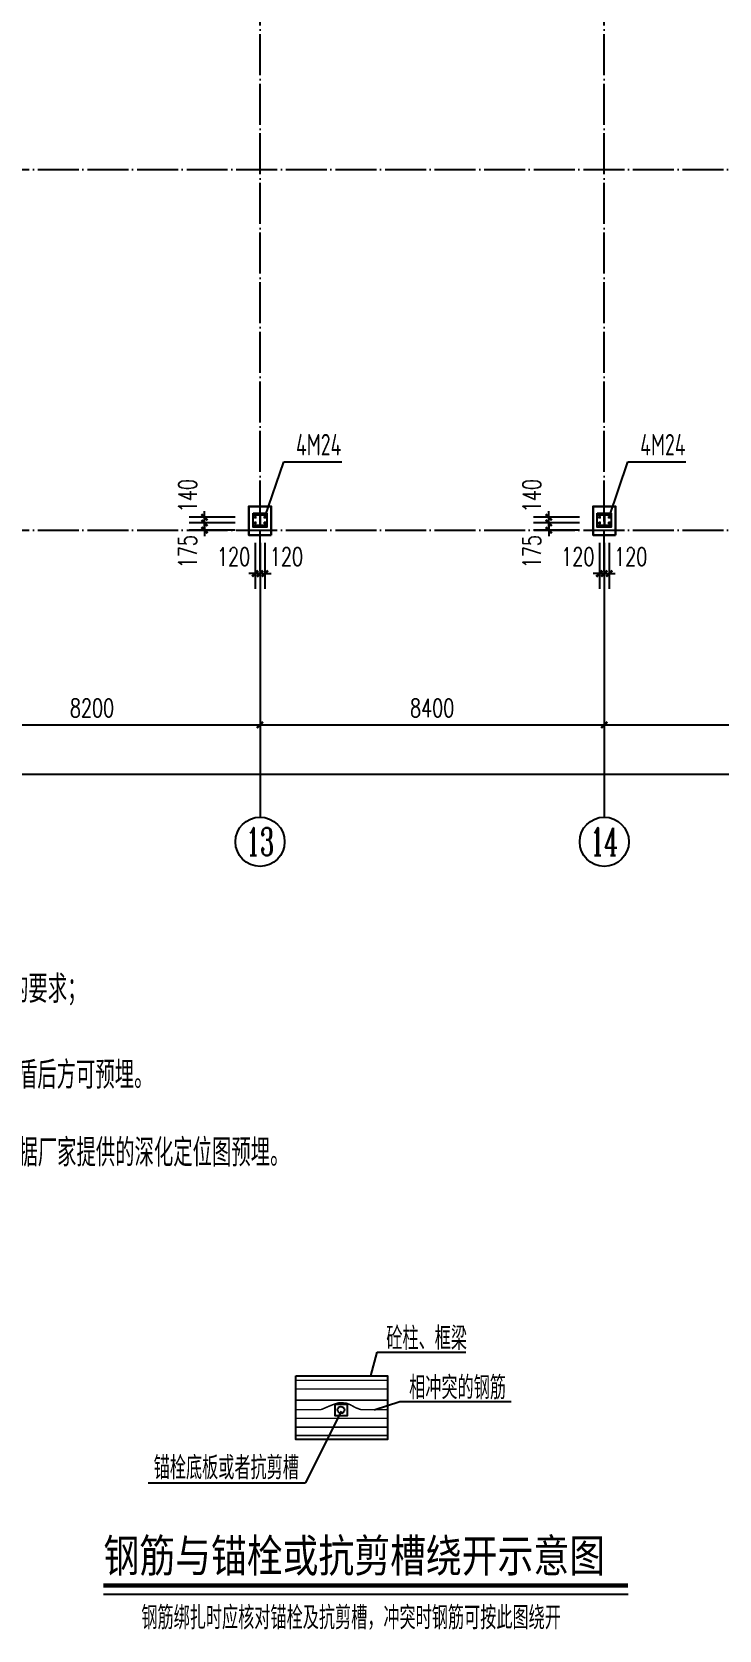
# Model space of a CAD drawing. Extents: x 712773 to 1022356, y -298958 to 209542.
# Drawn here: x 973425 to 990192, y -48545 to -9565 of the extents above; entities that cross this region are included whole.
import ezdxf
from ezdxf.enums import TextEntityAlignment as Align

# ---------------------------------------------------------------- set-up
doc = ezdxf.new("R2010")
doc.units = 0
doc.header["$LTSCALE"] = 500
doc.header["$MEASUREMENT"] = 0
doc.linetypes.add('DOTE', pattern=[2.42, 2, -0.2, 0.02, -0.2])
doc.layers.get('0').update_dxf_attribs({"linetype": 'CONTINUOUS'})
doc.layers.get('DEFPOINTS').update_dxf_attribs({"linetype": 'CONTINUOUS'})
doc.layers.add('0S-柱-线', color=50, linetype='CONTINUOUS', lineweight=30)
doc.layers.add('10', color=7, linetype='CONTINUOUS', lineweight=18)
for name, color, linetype in [('AXIS', 3, 'CONTINUOUS'), ('AXIS_TEXT', 7, 'CONTINUOUS'), ('DIM_LEAD', 3, 'CONTINUOUS'), ('DIM_SYMB', 3, 'CONTINUOUS'), ('DOTE', 1, 'DOTE'), ('PUB_DIM', 3, 'CONTINUOUS'), ('PUB_TEXT', 7, 'CONTINUOUS'), ('SHUOMING', 7, 'CONTINUOUS'), ('钢架', 7, 'CONTINUOUS')]:
    doc.layers.add(name, color=color, linetype=linetype)
doc.styles.add('-宋体', font='', dxfattribs={"width": 0.8})
doc.styles.add('_TCH_AXIS', font='COMPLEX', dxfattribs={"bigfont": 'GBCBIG'})
doc.styles.add('_TCH_DIM_T3', font='SIMPLEX', dxfattribs={"width": 0.705882, "bigfont": 'GBCBIG'})
doc.styles.add('COMPLEX', font='COMPLEX')
doc.styles.add('TSSD_Dimension', font='Tssdeng.shx', dxfattribs={"width": 0.7, "bigfont": 'hztxt.shx'})
doc.styles.add('TSSD_Rein', font='tssdeng.shx', dxfattribs={"width": 0.7, "bigfont": 'hztxt.shx'})
doc.styles.get('-宋体').set_extended_font_data('SimSun')
doc.dimstyles.new('_TCH_ARCH&&150', dxfattribs={"dimtxt": 446.25, "dimasz": 150, "dimexe": 375, "dimexo": 450, "dimgap": 189.375, "dimtad": 1, "dimdec": 0, "dimzin": 0, "dimdsep": 46, "dimtxsty": '_TCH_DIM_T3', "dimblk": 'ARCHTICK', "dimcen": 0.09, "dimclrt": 7, "dimazin": 2, "dimtfac": 1, "dimtdec": 0, "dimtix": 1, "dimtmove": 2, "dimatfit": 3, "dimfxl": 0, "dimtolj": 1, "dimtzin": 0, "dimarcsym": 0})

# ---------------------------------------------------------------- blocks, each defined once
blk = doc.blocks.new('awtgagwega')
for p, q in [((1003747, -386358), (1003817, -386358)), ((1003747, -386498), (1003817, -386498)), ((1003782, -386323), (1003782, -386393)), ((1003782, -386463), (1003782, -386533)), ((1003987, -386358), (1004057, -386358)), ((1003987, -386498), (1004057, -386498)), ((1004022, -386323), (1004022, -386393)), ((1004022, -386463), (1004022, -386533))]:
    blk.add_line(p, q)
at = {"layer": '10', "color": 1}
for centre in [(1003782, -386358), (1003782, -386498), (1004022, -386358), (1004022, -386498)]:
    blk.add_circle(centre, 13, dxfattribs=at)
at = {"layer": '钢架', "color": 4}
for p, q in [((1003752, -386283), (1004052, -386283)), ((1003752, -386297), (1003752, -386283)), ((1004052, -386283), (1004052, -386297)), ((1003752, -386297), (1004052, -386297)), ((1004052, -386559), (1003752, -386559)), ((1003752, -386573), (1003752, -386559)), ((1004052, -386573), (1003752, -386573)), ((1003898, -386297), (1003898, -386559)), ((1003906, -386297), (1003906, -386559)), ((1004052, -386559), (1004052, -386573))]:
    blk.add_line(p, q, dxfattribs=at)
at = {"layer": '钢架'}
blk.add_lwpolyline([(1003732, -386258), (1004072, -386258), (1004072, -386598), (1003732, -386598)], close=True, dxfattribs=at)
blk = doc.blocks.new('_ArchTick')
at = {"color": 0, "linetype": 'ByBlock', "const_width": 0.4}
blk.add_lwpolyline([(-0.5, -0.5), (0.5, 0.5)], dxfattribs=at)
blk = doc.blocks.new('*D532')
at = {"layer": 'AXIS', "color": 0, "lineweight": -2, "transparency": 16777216}
for p, q in [((928591, -23167), (928591, -28042)), ((1004191, -23167), (1004191, -28042)), ((928591, -27667), (1004191, -27667))]:
    blk.add_line(p, q, dxfattribs=at)
at = {"layer": 'DEFPOINTS', "color": 0, "transparency": 16777216}
for p in [(928591, -22717), (1004191, -22717), (1004191, -27667)]:
    blk.add_point(p, dxfattribs=at)
at = {"layer": 'AXIS', "color": 0, "lineweight": -2, "transparency": 16777216, "xscale": 150, "yscale": 150, "zscale": 150, "rotation": 180}
blk.add_blockref('_ArchTick', (928591, -27667), dxfattribs=at)
at = {"layer": 'AXIS', "color": 0, "lineweight": -2, "transparency": 16777216, "xscale": 150, "yscale": 150, "zscale": 150}
blk.add_blockref('_ArchTick', (1004191, -27667), dxfattribs=at)
at = {"layer": 'AXIS', "color": 7, "transparency": 16777216, "insert": (966391, -27255), "char_height": 446.2, "attachment_point": 5, "style": '_TCH_DIM_T3'}
blk.add_mtext('\\A1;75600', dxfattribs=at)
blk = doc.blocks.new('*D539')
at = {"layer": 'AXIS', "color": 0, "lineweight": -2, "transparency": 16777216}
for p, q in [((970791, -23167), (970791, -26842)), ((978991, -23167), (978991, -26842)), ((970791, -26467), (978991, -26467))]:
    blk.add_line(p, q, dxfattribs=at)
at = {"layer": 'DEFPOINTS', "color": 0, "transparency": 16777216}
for p in [(970791, -22717), (978991, -22717), (978991, -26467)]:
    blk.add_point(p, dxfattribs=at)
at = {"layer": 'AXIS', "color": 0, "lineweight": -2, "transparency": 16777216, "xscale": 150, "yscale": 150, "zscale": 150, "rotation": 180}
blk.add_blockref('_ArchTick', (970791, -26467), dxfattribs=at)
at = {"layer": 'AXIS', "color": 0, "lineweight": -2, "transparency": 16777216, "xscale": 150, "yscale": 150, "zscale": 150}
blk.add_blockref('_ArchTick', (978991, -26467), dxfattribs=at)
at = {"layer": 'AXIS', "color": 7, "transparency": 16777216, "insert": (974891, -26055), "char_height": 446.2, "attachment_point": 5, "style": '_TCH_DIM_T3'}
blk.add_mtext('\\A1;8200', dxfattribs=at)
blk = doc.blocks.new('*D540')
at = {"layer": 'AXIS', "color": 0, "lineweight": -2, "transparency": 16777216}
for p, q in [((978991, -23167), (978991, -26842)), ((987391, -23167), (987391, -26842)), ((978991, -26467), (987391, -26467))]:
    blk.add_line(p, q, dxfattribs=at)
at = {"layer": 'DEFPOINTS', "color": 0, "transparency": 16777216}
for p in [(978991, -22717), (987391, -22717), (987391, -26467)]:
    blk.add_point(p, dxfattribs=at)
at = {"layer": 'AXIS', "color": 0, "lineweight": -2, "transparency": 16777216, "xscale": 150, "yscale": 150, "zscale": 150, "rotation": 180}
blk.add_blockref('_ArchTick', (978991, -26467), dxfattribs=at)
at = {"layer": 'AXIS', "color": 0, "lineweight": -2, "transparency": 16777216, "xscale": 150, "yscale": 150, "zscale": 150}
blk.add_blockref('_ArchTick', (987391, -26467), dxfattribs=at)
at = {"layer": 'AXIS', "color": 7, "transparency": 16777216, "insert": (983191, -26055), "char_height": 446.2, "attachment_point": 5, "style": '_TCH_DIM_T3'}
blk.add_mtext('\\A1;8400', dxfattribs=at)
blk = doc.blocks.new('*D541')
at = {"layer": 'AXIS', "color": 0, "lineweight": -2, "transparency": 16777216}
for p, q in [((987391, -23167), (987391, -26842)), ((995791, -23167), (995791, -26842)), ((987391, -26467), (995791, -26467))]:
    blk.add_line(p, q, dxfattribs=at)
at = {"layer": 'DEFPOINTS', "color": 0, "transparency": 16777216}
for p in [(987391, -22717), (995791, -22717), (995791, -26467)]:
    blk.add_point(p, dxfattribs=at)
at = {"layer": 'AXIS', "color": 0, "lineweight": -2, "transparency": 16777216, "xscale": 150, "yscale": 150, "zscale": 150, "rotation": 180}
blk.add_blockref('_ArchTick', (987391, -26467), dxfattribs=at)
at = {"layer": 'AXIS', "color": 0, "lineweight": -2, "transparency": 16777216, "xscale": 150, "yscale": 150, "zscale": 150}
blk.add_blockref('_ArchTick', (995791, -26467), dxfattribs=at)
at = {"layer": 'AXIS', "color": 7, "transparency": 16777216, "insert": (991591, -26055), "char_height": 446.2, "attachment_point": 5, "style": '_TCH_DIM_T3'}
blk.add_mtext('\\A1;8400', dxfattribs=at)
blk = doc.blocks.new('*D566')
at = {"layer": 'DEFPOINTS', "color": 0, "transparency": 16777216}
for p in [(978871, -21577), (978991, -21577), (978991, -22777)]:
    blk.add_point(p, dxfattribs=at)
at = {"layer": 'PUB_DIM', "color": 0, "lineweight": -2, "transparency": 16777216}
for p, q in [((978871, -22027), (978871, -23152)), ((978991, -22027), (978991, -23152)), ((978871, -22777), (978721, -22777)), ((978871, -22777), (978991, -22777)), ((978991, -22777), (979141, -22777))]:
    blk.add_line(p, q, dxfattribs=at)
at = {"layer": 'PUB_DIM', "color": 0, "lineweight": -2, "transparency": 16777216, "xscale": 150, "yscale": 150, "zscale": 150}
blk.add_blockref('_ArchTick', (978871, -22777), dxfattribs=at)
at = {"layer": 'PUB_DIM', "color": 0, "lineweight": -2, "transparency": 16777216, "xscale": 150, "yscale": 150, "zscale": 150, "rotation": 180}
blk.add_blockref('_ArchTick', (978991, -22777), dxfattribs=at)
at = {"layer": 'PUB_DIM', "color": 7, "transparency": 16777216, "insert": (978346, -22365), "char_height": 446.2, "attachment_point": 5, "style": '_TCH_DIM_T3'}
blk.add_mtext('\\A1;120', dxfattribs=at)
blk = doc.blocks.new('*D567')
at = {"layer": 'DEFPOINTS', "color": 0, "transparency": 16777216}
for p in [(978991, -21577), (979111, -21577), (979111, -22777)]:
    blk.add_point(p, dxfattribs=at)
at = {"layer": 'PUB_DIM', "color": 0, "lineweight": -2, "transparency": 16777216}
for p, q in [((978991, -22027), (978991, -23152)), ((979111, -22027), (979111, -23152)), ((978991, -22777), (978841, -22777)), ((978991, -22777), (979111, -22777)), ((979111, -22777), (979261, -22777))]:
    blk.add_line(p, q, dxfattribs=at)
at = {"layer": 'PUB_DIM', "color": 0, "lineweight": -2, "transparency": 16777216, "xscale": 150, "yscale": 150, "zscale": 150}
blk.add_blockref('_ArchTick', (978991, -22777), dxfattribs=at)
at = {"layer": 'PUB_DIM', "color": 0, "lineweight": -2, "transparency": 16777216, "xscale": 150, "yscale": 150, "zscale": 150, "rotation": 180}
blk.add_blockref('_ArchTick', (979111, -22777), dxfattribs=at)
at = {"layer": 'PUB_DIM', "color": 7, "transparency": 16777216, "insert": (979636, -22365), "char_height": 446.2, "attachment_point": 5, "style": '_TCH_DIM_T3'}
blk.add_mtext('\\A1;120', dxfattribs=at)
blk = doc.blocks.new('*D568')
at = {"layer": 'DEFPOINTS', "color": 0, "transparency": 16777216}
for p in [(977636, -21542), (978836, -21542), (978836, -21717)]:
    blk.add_point(p, dxfattribs=at)
at = {"layer": 'PUB_DIM', "color": 0, "lineweight": -2, "transparency": 16777216}
for p, q in [((977636, -21542), (977636, -21392)), ((978386, -21542), (977261, -21542)), ((978386, -21717), (977261, -21717)), ((977636, -21717), (977636, -21542)), ((977636, -21717), (977636, -21867))]:
    blk.add_line(p, q, dxfattribs=at)
at = {"layer": 'PUB_DIM', "color": 0, "lineweight": -2, "transparency": 16777216, "xscale": 150, "yscale": 150, "zscale": 150}
for p, rotation in [((977636, -21542), 270), ((977636, -21717), 90)]:
    blk.add_blockref('_ArchTick', p, dxfattribs=dict(at, rotation=rotation))
at = {"layer": 'PUB_DIM', "color": 7, "transparency": 16777216, "insert": (977224, -22242), "char_height": 446.2, "attachment_point": 5, "rotation": 90, "style": '_TCH_DIM_T3'}
blk.add_mtext('\\A1;175', dxfattribs=at)
blk = doc.blocks.new('*D569')
at = {"layer": 'DEFPOINTS', "color": 0, "transparency": 16777216}
for p in [(977636, -21402), (978836, -21402), (978836, -21542)]:
    blk.add_point(p, dxfattribs=at)
at = {"layer": 'PUB_DIM', "color": 0, "lineweight": -2, "transparency": 16777216}
for p, q in [((978386, -21402), (977261, -21402)), ((977636, -21402), (977636, -21252)), ((977636, -21542), (977636, -21402)), ((978386, -21542), (977261, -21542)), ((977636, -21542), (977636, -21692))]:
    blk.add_line(p, q, dxfattribs=at)
at = {"layer": 'PUB_DIM', "color": 0, "lineweight": -2, "transparency": 16777216, "xscale": 150, "yscale": 150, "zscale": 150}
for p, rotation in [((977636, -21402), 270), ((977636, -21542), 90)]:
    blk.add_blockref('_ArchTick', p, dxfattribs=dict(at, rotation=rotation))
at = {"layer": 'PUB_DIM', "color": 7, "transparency": 16777216, "insert": (977224, -20877), "char_height": 446.2, "attachment_point": 5, "rotation": 90, "style": '_TCH_DIM_T3'}
blk.add_mtext('\\A1;140', dxfattribs=at)
blk = doc.blocks.new('*D570')
at = {"layer": 'DEFPOINTS', "color": 0, "transparency": 16777216}
for p in [(987271, -21577), (987391, -21577), (987391, -22777)]:
    blk.add_point(p, dxfattribs=at)
at = {"layer": 'PUB_DIM', "color": 0, "lineweight": -2, "transparency": 16777216}
for p, q in [((987271, -22027), (987271, -23152)), ((987391, -22027), (987391, -23152)), ((987271, -22777), (987121, -22777)), ((987271, -22777), (987391, -22777)), ((987391, -22777), (987541, -22777))]:
    blk.add_line(p, q, dxfattribs=at)
at = {"layer": 'PUB_DIM', "color": 0, "lineweight": -2, "transparency": 16777216, "xscale": 150, "yscale": 150, "zscale": 150}
blk.add_blockref('_ArchTick', (987271, -22777), dxfattribs=at)
at = {"layer": 'PUB_DIM', "color": 0, "lineweight": -2, "transparency": 16777216, "xscale": 150, "yscale": 150, "zscale": 150, "rotation": 180}
blk.add_blockref('_ArchTick', (987391, -22777), dxfattribs=at)
at = {"layer": 'PUB_DIM', "color": 7, "transparency": 16777216, "insert": (986746, -22365), "char_height": 446.2, "attachment_point": 5, "style": '_TCH_DIM_T3'}
blk.add_mtext('\\A1;120', dxfattribs=at)
blk = doc.blocks.new('*D571')
at = {"layer": 'DEFPOINTS', "color": 0, "transparency": 16777216}
for p in [(987391, -21577), (987511, -21577), (987511, -22777)]:
    blk.add_point(p, dxfattribs=at)
at = {"layer": 'PUB_DIM', "color": 0, "lineweight": -2, "transparency": 16777216}
for p, q in [((987391, -22027), (987391, -23152)), ((987511, -22027), (987511, -23152)), ((987391, -22777), (987241, -22777)), ((987391, -22777), (987511, -22777)), ((987511, -22777), (987661, -22777))]:
    blk.add_line(p, q, dxfattribs=at)
at = {"layer": 'PUB_DIM', "color": 0, "lineweight": -2, "transparency": 16777216, "xscale": 150, "yscale": 150, "zscale": 150}
blk.add_blockref('_ArchTick', (987391, -22777), dxfattribs=at)
at = {"layer": 'PUB_DIM', "color": 0, "lineweight": -2, "transparency": 16777216, "xscale": 150, "yscale": 150, "zscale": 150, "rotation": 180}
blk.add_blockref('_ArchTick', (987511, -22777), dxfattribs=at)
at = {"layer": 'PUB_DIM', "color": 7, "transparency": 16777216, "insert": (988036, -22365), "char_height": 446.2, "attachment_point": 5, "style": '_TCH_DIM_T3'}
blk.add_mtext('\\A1;120', dxfattribs=at)
blk = doc.blocks.new('*D572')
at = {"layer": 'DEFPOINTS', "color": 0, "transparency": 16777216}
for p in [(986036, -21542), (987236, -21542), (987236, -21717)]:
    blk.add_point(p, dxfattribs=at)
at = {"layer": 'PUB_DIM', "color": 0, "lineweight": -2, "transparency": 16777216}
for p, q in [((986036, -21542), (986036, -21392)), ((986786, -21542), (985661, -21542)), ((986786, -21717), (985661, -21717)), ((986036, -21717), (986036, -21542)), ((986036, -21717), (986036, -21867))]:
    blk.add_line(p, q, dxfattribs=at)
at = {"layer": 'PUB_DIM', "color": 0, "lineweight": -2, "transparency": 16777216, "xscale": 150, "yscale": 150, "zscale": 150}
for p, rotation in [((986036, -21542), 270), ((986036, -21717), 90)]:
    blk.add_blockref('_ArchTick', p, dxfattribs=dict(at, rotation=rotation))
at = {"layer": 'PUB_DIM', "color": 7, "transparency": 16777216, "insert": (985624, -22242), "char_height": 446.2, "attachment_point": 5, "rotation": 90, "style": '_TCH_DIM_T3'}
blk.add_mtext('\\A1;175', dxfattribs=at)
blk = doc.blocks.new('*D573')
at = {"layer": 'DEFPOINTS', "color": 0, "transparency": 16777216}
for p in [(986036, -21402), (987236, -21402), (987236, -21542)]:
    blk.add_point(p, dxfattribs=at)
at = {"layer": 'PUB_DIM', "color": 0, "lineweight": -2, "transparency": 16777216}
for p, q in [((986786, -21402), (985661, -21402)), ((986036, -21402), (986036, -21252)), ((986036, -21542), (986036, -21402)), ((986786, -21542), (985661, -21542)), ((986036, -21542), (986036, -21692))]:
    blk.add_line(p, q, dxfattribs=at)
at = {"layer": 'PUB_DIM', "color": 0, "lineweight": -2, "transparency": 16777216, "xscale": 150, "yscale": 150, "zscale": 150}
for p, rotation in [((986036, -21402), 270), ((986036, -21542), 90)]:
    blk.add_blockref('_ArchTick', p, dxfattribs=dict(at, rotation=rotation))
at = {"layer": 'PUB_DIM', "color": 7, "transparency": 16777216, "insert": (985624, -20877), "char_height": 446.2, "attachment_point": 5, "rotation": 90, "style": '_TCH_DIM_T3'}
blk.add_mtext('\\A1;140', dxfattribs=at)
blk = doc.blocks.new('_AXISO')
blk.add_circle((0, 0), 0.5)
at = {"layer": 'AXIS_TEXT', "style": 'COMPLEX', "width": 1.302083}
blk.add_attdef('A', text='', height=0.56, dxfattribs=at).set_placement((-0.25, -0.28), (0.25, -0.28), align=Align.FIT)

msp = doc.modelspace()

# ---------------------------------------------------------------- linework, layer by layer
at = {"color": 4}
for p, q in [((981692.9, -42343.5), (981850.3, -41764.2)), ((981850.3, -41764.2), (984012.9, -41764.2)), ((980966.9, -43204.1), (980100.6, -44954.6)), ((981779.1, -43170.3), (982406.4, -42968.4)), ((982406.4, -42968.4), (985122.8, -42968.4)), ((976265.2, -44954.6), (980100.6, -44954.6))]:
    msp.add_line(p, q, dxfattribs=at)
at = {"color": 6, "const_width": 37.5}
for points in [[(979862.4, -42455.5), (982103.8, -42455.5)], [(979862.4, -42664.8), (982103.8, -42664.8)], [(979862.4, -42939.4), (982103.8, -42939.4)], [(979862.4, -43170.3), (980479, -43170.3)], [(980479, -43170.3), (980590, -43121.6), (980688.1, -43080.1), (980796, -43038), (980901.7, -43005.4), (980956.3, -42999.4), (981094.1, -43010.3), (981198.6, -43052.2), (981326.8, -43123.4), (981454.4, -43170.3)], [(981454.4, -43170.3), (982103.8, -43170.3)], [(979862.4, -43381), (982103.8, -43381)], [(979862.4, -43595.7), (982103.8, -43595.7)], [(979862.4, -43802.4), (982103.8, -43802.4)]]:
    msp.add_lwpolyline(points, dxfattribs=at)
at = {"color": 4}
for points in [[(979862.4, -42343.5), (982103.8, -42343.5), (982103.8, -43899.6), (979862.4, -43899.6)], [(980827.9, -43038.3), (981113.7, -43038.3), (981113.7, -43316.3), (980827.9, -43316.3)]]:
    msp.add_lwpolyline(points, close=True, dxfattribs=at)
msp.add_circle((980965.9, -43176.1), 82.3, dxfattribs=at)
at = {"layer": '0S-柱-线'}
for points in [[(979266.1, -21837), (979266.1, -21137), (978716.1, -21137), (978716.1, -21837)], [(987666.1, -21837), (987666.1, -21137), (987116.1, -21137), (987116.1, -21837)]]:
    msp.add_lwpolyline(points, close=True, dxfattribs=at)
at = {"layer": 'AXIS'}
for p, q in [((978991.1, -22717), (978991.1, -28717)), ((987391.1, -22717), (987391.1, -28717))]:
    msp.add_line(p, q, dxfattribs=at)
at = {"layer": 'DIM_LEAD'}
for p, q in [((979111.1, -21402), (979568.9, -20051.6)), ((979568.9, -20051.6), (980984.1, -20051.6)), ((987511.1, -21402), (987968.9, -20051.6)), ((987968.9, -20051.6), (989384.1, -20051.6))]:
    msp.add_line(p, q, dxfattribs=at)
at = {"layer": 'DIM_SYMB', "const_width": 105.5}
msp.add_lwpolyline([(975170.6, -47461.9), (987974.1, -47461.9)], dxfattribs=at)
at = {"layer": 'DIM_SYMB'}
msp.add_lwpolyline([(975170.6, -47672.9), (987974.1, -47672.9)], dxfattribs=at)
at = {"layer": 'DOTE'}
for p, q in [((978991.1, -22717), (978991.1, 18083)), ((987391.1, -22717), (987391.1, 18083)), ((927591.1, -12917), (1005191.1, -12917)), ((927591.1, -21717), (1005191.1, -21717))]:
    msp.add_line(p, q, dxfattribs=at)

# ---------------------------------------------------------------- block references
at = {"layer": 'AXIS'}
ref = msp.add_blockref('_AXISO', (978991.1, -29317), dxfattribs=dict(at, xscale=1200, yscale=1200, zscale=1200))
ref.add_attrib('A', '13', dxfattribs={"layer": 'AXIS_TEXT', "height": 678.82, "style": '_TCH_AXIS', "width": 0.905172}).set_placement((978651.7, -29656.4), (979330.5, -29656.4), align=Align.FIT)
ref = msp.add_blockref('_AXISO', (987391.1, -29317), dxfattribs=dict(at, xscale=1200, yscale=1200, zscale=1200))
ref.add_attrib('A', '14', dxfattribs={"layer": 'AXIS_TEXT', "height": 678.82, "style": '_TCH_AXIS', "width": 0.846774}).set_placement((987051.7, -29656.4), (987730.5, -29656.4), align=Align.FIT)
at = {"layer": '钢架'}
for p in [(-24911.1, 364956.3), (-16511.1, 364956.3)]:
    msp.add_blockref('awtgagwega', p, dxfattribs=at)

# ---------------------------------------------------------------- texts
at = {"layer": 'PUB_TEXT'}
for s, height, style, width, p in [('4M24', 525, 'TSSD_Rein', 0.7, (979867.5, -19894.1)), ('4M24', 525, 'TSSD_Rein', 0.7, (988267.5, -19894.1)), ('钢筋与锚栓或抗剪槽绕开示意图', 801.255, '-宋体', 0.8, (975170.6, -47130.7))]:
    msp.add_text(s, height=height, dxfattribs=dict(at, style=style, width=width)).set_placement(p)
at = {"layer": 'PUB_TEXT', "color": 1, "style": 'TSSD_Dimension', "width": 0.7}
for s, p in [('1、锚栓材质为Q235B,其质量应符合《碳素结构钢》（GB700-2006）的要求；', (957575.7, -33246.7)), ('3、锚栓预埋时请钢结构施工单位配合，并核对钢架柱脚大样图，确认无矛盾后方可预埋。', (957646.4, -35343.9)), ('5、此锚栓定位尺寸仅供参考，预埋前应由钢结构厂家深化放样，预埋时根据厂家提供的深化定位图预埋。', (957646.4, -37238.8))]:
    msp.add_text(s, height=674.993, dxfattribs=at).set_placement(p)
at = {"layer": 'SHUOMING', "color": 6, "style": 'TSSD_Rein', "width": 0.7}
for s, p in [('砼柱、框梁', (982073.2, -41712.1)), ('相冲突的钢筋', (982629.3, -42916.3)), ('锚栓底板或者抗剪槽', (976396.4, -44869.2)), ('钢筋绑扎时应核对锚栓及抗剪槽，冲突时钢筋可按此图绕开', (976095.6, -48526.9))]:
    msp.add_text(s, height=562.5, dxfattribs=at).set_placement(p)

# ---------------------------------------------------------------- dimensions: what is measured, and where the dimension line sits
at = {"layer": 'AXIS'}
for p1, p2, distance, picture, middle in [((928591.1, -22717), (1004191.1, -22717), -4950, '*D532', (966391.1, -27254.5)), ((970791.1, -22717), (978991.1, -22717), -3750, '*D539', (974891.1, -26054.5)), ((978991.1, -22717), (987391.1, -22717), -3750, '*D540', (983191.1, -26054.5)), ((987391.1, -22717), (995791.1, -22717), -3750, '*D541', (991591.1, -26054.5))]:
    dim = msp.add_aligned_dim(p1=p1, p2=p2, distance=distance, dimstyle='_TCH_ARCH&&150', dxfattribs=at)
    dim.commit()
    dim.dimension.update_dxf_attribs({"geometry": picture, "text_midpoint": middle})
at = {"layer": 'PUB_DIM'}
for base, p1, p2, angle, picture, middle in [((977636.1, -21402), (978836.1, -21542), (978836.1, -21402), 90, '*D569', (977223.6, -20877)), ((986036.1, -21402), (987236.1, -21542), (987236.1, -21402), 90, '*D573', (985623.6, -20877)), ((977636.1, -21542), (978836.1, -21717), (978836.1, -21542), 90, '*D568', (977223.6, -22242)), ((986036.1, -21542), (987236.1, -21717), (987236.1, -21542), 90, '*D572', (985623.6, -22242)), ((978991.1, -22777), (978871.1, -21577), (978991.1, -21577), 360, '*D566', (978346.1, -22364.5)), ((979111.1, -22777), (978991.1, -21577), (979111.1, -21577), 360, '*D567', (979636.1, -22364.5)), ((987391.1, -22777), (987271.1, -21577), (987391.1, -21577), 360, '*D570', (986746.1, -22364.5)), ((987511.1, -22777), (987391.1, -21577), (987511.1, -21577), 360, '*D571', (988036.1, -22364.5))]:
    dim = msp.add_linear_dim(base=base, p1=p1, p2=p2, angle=angle, dimstyle='_TCH_ARCH&&150', dxfattribs=at)
    dim.commit()
    dim.dimension.update_dxf_attribs({"geometry": picture, "text_midpoint": middle, "dimtype": 129})

doc.saveas('drawing.dxf')
